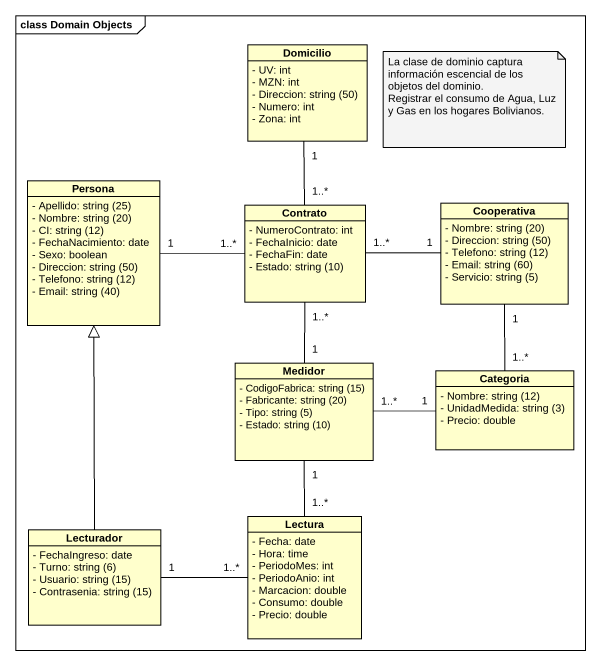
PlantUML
@startuml
mainframe class Domain Objects
hide circle
hide empty members
skinparam classAttributeIconSize 0
class Domicilio {
  - UV: int
  - MZN: int
  {field} - Direccion: string (50)
  - Numero: int
  - Zona: int
}
class Persona {
  {field} - Apellido: string (25)
  {field} - Nombre: string (20)
  {field} - CI: string (12)
  - FechaNacimiento: date
  - Sexo: boolean
  {field} - Direccion: string (50)
  {field} - Telefono: string (12)
  {field} - Email: string (40)
}
class Contrato {
  - NumeroContrato: int
  - FechaInicio: date
  - FechaFin: date
  {field} - Estado: string (10)
}
class Cooperativa {
  {field} - Nombre: string (20)
  {field} - Direccion: string (50)
  {field} - Telefono: string (12)
  {field} - Email: string (60)
  {field} - Servicio: string (5)
}
class Medidor {
  {field} - CodigoFabrica: string (15)
  {field} - Fabricante: string (20)
  {field} - Tipo: string (5)
  {field} - Estado: string (10)
}
class Categoria {
  {field} - Nombre: string (12)
  {field} - UnidadMedida: string (3)
  - Precio: double
}
class Lecturador {
  - FechaIngreso: date
  {field} - Turno: string (6)
  {field} - Usuario: string (15)
  {field} - Contrasenia: string (15)
}
class Lectura {
  - Fecha: date
  - Hora: time
  - PeriodoMes: int
  - PeriodoAnio: int
  - Marcacion: double
  - Consumo: double
  - Precio: double
}
Domicilio "1" -- "1..*" Contrato
Contrato "1..*" -left- "1" Persona
Contrato "1..*" -- "1" Medidor
Cooperativa "1" -left- "1..*" Contrato
Cooperativa "1" -- "1..*" Categoria
Categoria "1" -left- "1..*" Medidor
Lecturador -up-|> Persona
Lectura "1..*" -up- "1" Medidor
Lectura "1..*" -left- "1" Lecturador
note as N1
  La clase de dominio captura información escencial de los objetos del dominio.
  Registrar el consumo de Agua, Luz y Gas en los hogares Bolivianos.
end note
@enduml
